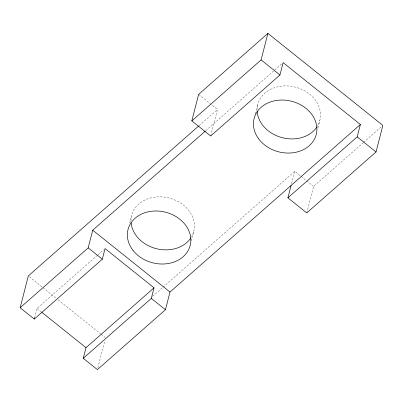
<?xml version="1.0" encoding="UTF-8"?>
<svg xmlns="http://www.w3.org/2000/svg" width="403" height="403" viewBox="0 0 403 403"><rect width="100%" height="100%" fill="white"/><g stroke="black" fill="none" stroke-linecap="round" stroke-linejoin="round"><path stroke-width="0.3" stroke-dasharray="2.02 1.51" d="M34.582 317.886L37.005 308.456L97.486 255.225M129.706 223.055L131.524 215.983M97.864 367.813L104.805 340.782M210.668 135.972L217.479 109.445L210.714 104.029M191.37 240.752L193.944 230.733M255.275 114.019L257.698 104.589M291.55 183.687L294.729 171.31L300.527 175.95M317.942 127.887L319.911 120.225M306.759 212.925L313.569 186.398L363.058 142.848M199.082 125.635L217.479 109.445M205.832 130.643L282.181 63.452M97.959 254.812L103.631 249.82M152.747 296.265L162.651 287.546M163.124 287.132L294.729 171.31M363.526 142.43L381.908 126.255M198.639 94.357L210.23 103.642M301.011 176.338L306.325 180.594M306.809 180.982L313.569 186.398M29.303 276.7L56.193 298.23M58.148 299.797L100.685 333.865M101.173 334.253L105.087 337.387M37.005 308.456L41.413 311.987M257.069 109.53A32.074 26.109 14.4 0 1 296.205 87.36A32.074 26.109 14.4 0 1 317.221 126.517M130.995 220.945A32.074 26.109 14.4 0 1 169.592 198.16A32.074 26.109 14.4 0 1 191.39 237.07"/><path stroke-width="0.6" d="M291.097 185.456L287.918 197.838L306.759 212.925L376.039 151.956L382.85 125.429L267.914 33.384L198.639 94.357L191.828 120.885L210.668 135.972L279.944 75.003L283.123 62.621L360.378 124.487L169.985 292.044L165.442 309.731L97.4 369.616L83.27 358.297L151.311 298.416L154.037 287.802L105.047 248.57L102.322 259.184L34.28 319.065L20.15 307.751L28.326 275.914L198.608 126.048M34.28 319.065L34.582 317.886M20.15 307.751L88.192 247.87L92.73 230.184L205.364 131.061M83.27 358.297L85.995 347.688L154.037 287.802M191.828 120.885L261.104 59.916L267.914 33.384M287.918 197.838L357.199 136.869L360.378 124.487M261.104 59.916L279.944 75.003M357.199 136.869L376.039 151.956M92.73 230.184L169.985 292.044M88.192 247.87L102.322 259.184M151.311 298.416L165.442 309.731M41.907 312.375L85.995 347.688M316.909 127A32.074 26.109 14.4 0 1 282.165 137.66A32.074 26.109 14.4 0 1 257.129 111.414M190.775 238.042A32.074 26.109 14.4 0 1 156.304 248.666A32.074 26.109 14.4 0 1 131.096 222.829M258.721 138.944A32.074 26.109 14.4 0 0 313.584 140.667A32.074 26.109 14.4 0 0 283.203 100.055A32.074 26.109 14.4 0 0 258.721 138.944M132.96 250.303A32.074 26.109 14.4 0 0 187.758 251.22A32.074 26.109 14.4 0 0 156.581 210.991A32.074 26.109 14.4 0 0 132.96 250.303"/></g></svg>
